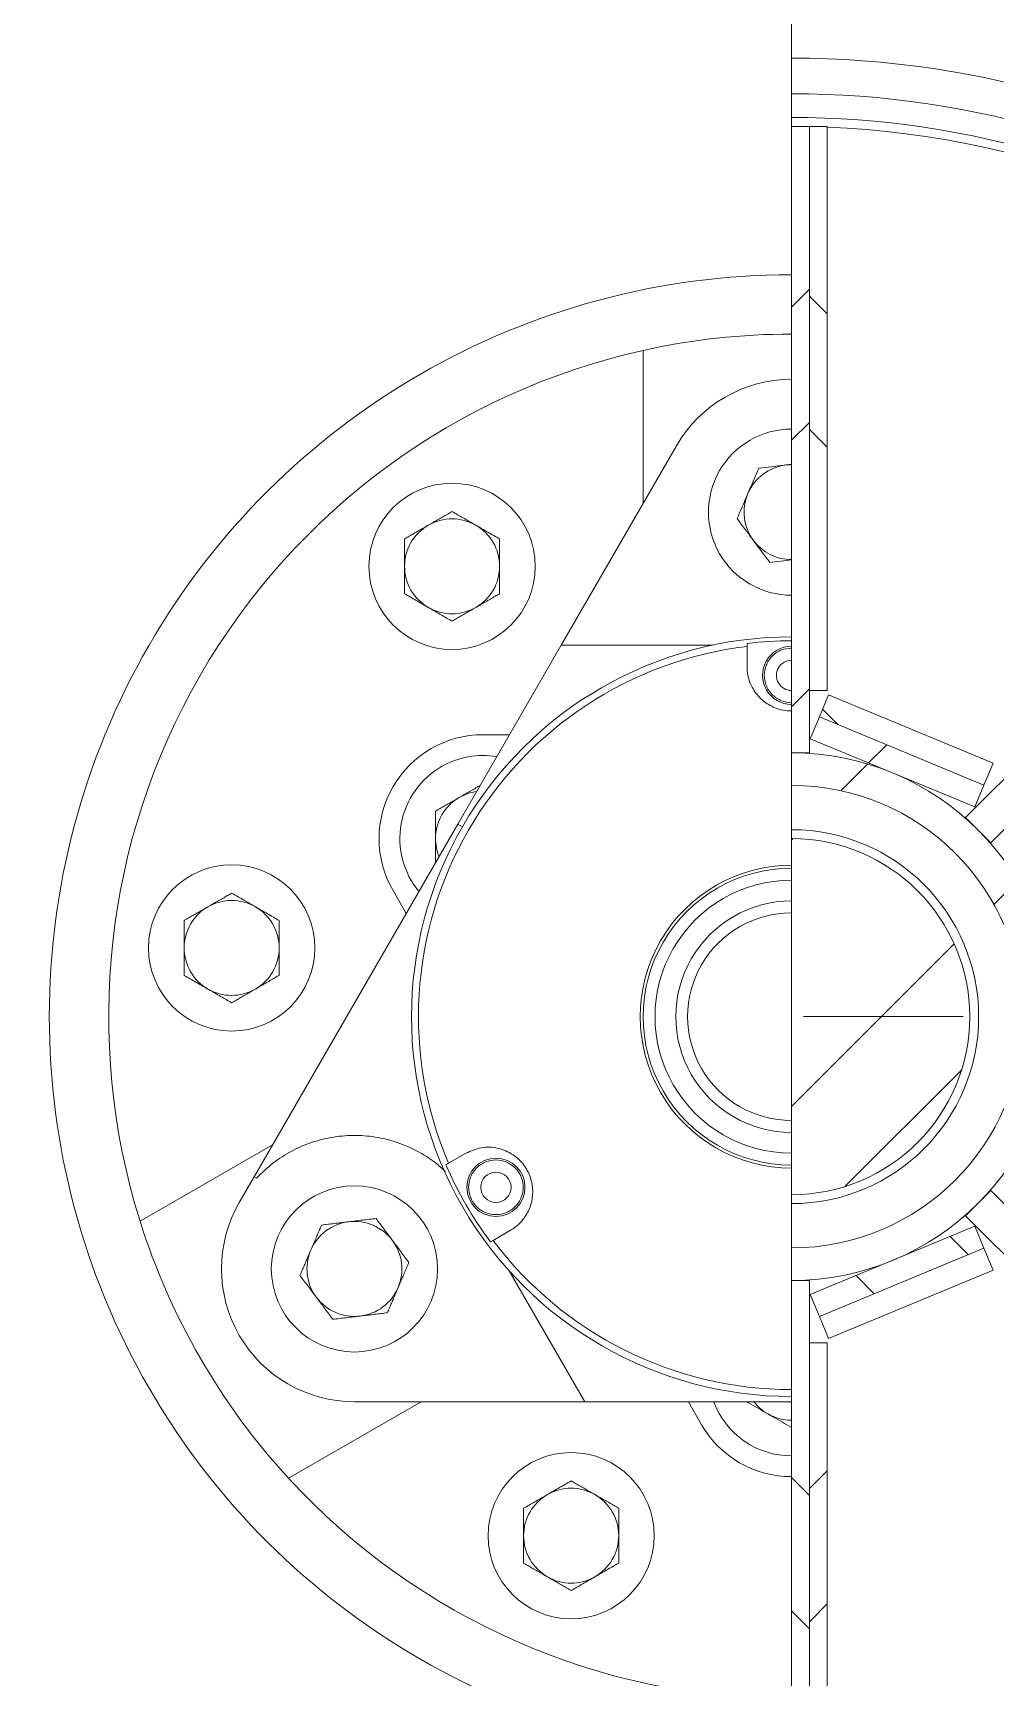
# Model space of a CAD drawing. Header units: millimetres. Extents: x -9396 to 24219, y -4763 to 12641.
# Drawn here: x 91.8 to 253.8, y -145.1 to 131.8 of the extents above; entities that cross this region are included whole.
import ezdxf

# ---------------------------------------------------------------- set-up
doc = ezdxf.new("R2010")
doc.units = ezdxf.units.MM
doc.header["$LTSCALE"] = 1000
doc.header["$MEASUREMENT"] = 0
doc.linetypes.add('SLD-Center', pattern=[19.05, 15.24, -1.27, 1.27, -1.27])
doc.linetypes.add('SLD-Solid', pattern=[0])
pattern_1 = [(45, (-327.9870839296008, -1067.933942505969), (-33.66951135545394, 33.66951135545395), []), (45, (-305.5407333304948, -1067.933942505969), (-33.66951135545394, 33.66951135545395), [])]
pattern_2 = [(135.0000000000002, (-327.9870839296008, -1067.933942505969), (-33.66951135545383, -33.66951135545406), []), (135.0000000000002, (-327.9870839296009, -1045.487591906863), (-33.66951135545383, -33.66951135545406), [])]

msp = doc.modelspace()

# ---------------------------------------------------------------- hatches: boundary and pattern name
at = {"linetype": 'SLD-Solid', "lineweight": 0}
h = msp.add_hatch(dxfattribs=at)
h.set_pattern_fill('ANSI32', scale=4.999042477412902, style=0)
h.set_pattern_definition(pattern_1)
h.paths.add_polyline_path([(219.5648257989762, 10.57115138645941), (222.564251285424, 10.57115138645941), (222.564251285424, 116.1009380846458), (219.5648257989762, 116.1009380846458)], flags=0)
h = msp.add_hatch(dxfattribs=at)
h.set_pattern_fill('ANSI32', scale=4.999042477412902, angle=90.0000000000002, style=0)
h.set_pattern_definition(pattern_2)
h.paths.add_polyline_path([(222.564251285424, 21.06914058902635), (225.5636767718719, 21.06914058902635), (225.5636767718721, 116.1009380846458), (222.564251285424, 116.1009380846458)], flags=0)
h = msp.add_hatch(dxfattribs=at)
h.set_pattern_fill('ANSI32', scale=4.999042477412902, angle=90.0000000000002, style=0)
h.set_pattern_definition(pattern_2)
h.paths.add_polyline_path([(248.8687889629401, -0.3245448715183556), (253.110617165202, -4.566373073780142), (327.7314449566596, 70.05445471767734), (323.4896167543976, 74.29628291993936)], flags=0)
h = msp.add_hatch(dxfattribs=at)
h.set_pattern_fill('ANSI32', scale=4.999042477412902, angle=90.0000000000002, style=0)
h.set_pattern_definition(pattern_2)
h.paths.add_polyline_path([(251.9578264905613, 5.143902792854533), (253.4882670775976, 8.838713214483505), (225.7771889153798, 20.31701761725503), (224.2467483283436, 16.62220719562606)], flags=0)
h = msp.add_hatch(dxfattribs=at)
h.set_pattern_fill('ANSI32', scale=4.999042477412902, style=0)
h.set_pattern_definition(pattern_1)
h.paths.add_polyline_path([(222.7163077413074, 12.92739677399709), (250.4273859035251, 1.449092371225561), (251.9578264905613, 5.143902792854533), (224.2467483283436, 16.62220719562606)], flags=0)
h = msp.add_hatch(dxfattribs=at)
h.set_pattern_fill('ANSI32', scale=4.999042477412902, style=0)
h.set_pattern_definition(pattern_1)
edge = h.paths.add_edge_path(flags=0)
edge.add_arc((219.5648257989762, -33.87033623774141), 44.44148762420071, 270.0000000000008, 450.0000000000008)
edge.add_line((219.5648257989762, 10.57115138645941), (219.5648257989762, 5.082202746259973))
edge.add_arc((219.5648257989762, -33.87033623774141), 38.95253898400134, -90.0000000000008, 89.9999999999992, ccw=False)
edge.add_line((219.5648257989762, -72.82287522174272), (219.5648257989762, -78.31182386194216))
h = msp.add_hatch(dxfattribs=at)
h.set_pattern_fill('ANSI32', scale=4.999042477412902, style=0)
h.set_pattern_definition(pattern_1)
edge = h.paths.add_edge_path(flags=0)
edge.add_arc((219.5648257989762, -33.87033623774141), 29.99425486447741, 270.0000000000008, 450.0000000000008)
edge.add_line((219.5648257989762, -3.876081373264014), (219.5648257989762, -63.86459110221898))
h = msp.add_hatch(dxfattribs=at)
h.set_pattern_fill('ANSI32', scale=4.999042477412902, angle=90.0000000000002, style=0)
h.set_pattern_definition(pattern_2)
h.paths.add_polyline_path([(253.1106171652082, -63.17429940170518), (248.8687889629463, -67.4161276039672), (323.4896167544039, -142.0369553954245), (327.7314449566659, -137.7951271931627)], flags=0)
h = msp.add_hatch(dxfattribs=at)
h.set_pattern_fill('ANSI32', scale=4.999042477412902, angle=90.0000000000002, style=0)
h.set_pattern_definition(pattern_2)
h.paths.add_polyline_path([(222.716307741307, -80.6680692494798), (224.2467483283432, -84.36287967110889), (251.9578264905609, -72.88457526833747), (250.4273859035249, -69.18976484670839)], flags=0)
h = msp.add_hatch(dxfattribs=at)
h.set_pattern_fill('ANSI32', scale=4.999042477412902, style=0)
h.set_pattern_definition(pattern_1)
h.paths.add_polyline_path([(251.9578264905609, -72.88457526833747), (224.2467483283432, -84.36287967110889), (225.7771889153794, -88.05769009273797), (253.4882670775971, -76.57938568996644)], flags=0)
h = msp.add_hatch(dxfattribs=at)
h.set_pattern_fill('ANSI32', scale=4.999042477412902, angle=90.0000000000002, style=0)
h.set_pattern_definition(pattern_2)
h.paths.add_polyline_path([(222.5642512854329, -78.3118238619511), (219.5648257989762, -78.3118238619511), (219.5648257989762, -183.8416105601374), (222.5642512854329, -183.8416105601374)], flags=0)
h = msp.add_hatch(dxfattribs=at)
h.set_pattern_fill('ANSI32', scale=4.999042477412902, style=0)
h.set_pattern_definition(pattern_1)
h.paths.add_polyline_path([(222.564251285424, -88.80981306450917), (222.564251285424, -183.8416105601285), (225.5636767718725, -183.8416105601285), (225.5636767718718, -88.80981306450917)], flags=0)

# ---------------------------------------------------------------- linework, layer by layer
at = {"color": 7, "linetype": 'SLD-Solid', "lineweight": 0}
msp.add_line((219.5648257989762, 245.0762340018928), (219.5648257989762, -312.8169064773872), dxfattribs=at)
at = {"color": 7, "linetype": 'SLD-Solid', "lineweight": 15}
for p, q in [((219.5648257989764, 143.5956717104168), (219.5648257989762, 91.10572569758119)), ((222.564251285424, 116.1009380846458), (219.5648257989762, 116.1009380846458)), ((222.564251285424, 116.1009380846458), (222.564251285424, 21.06914058902635)), ((225.5636767718721, 116.1009380846458), (222.564251285424, 116.1009380846458)), ((222.564251285424, 10.57115138645941), (222.564251285424, 116.1009380846458)), ((225.5636767718719, 21.06914058902635), (225.5636767718721, 116.1009380846458)), ((219.5648257989762, 91.10572569758119), (219.5648257989762, 81.1076407427554)), ((219.5648257989762, 81.1076407427554), (219.5648257989762, 73.49693950559117)), ((194.5696134119117, 78.35788903671073), (194.5696134119117, 52.58751533253371)), ((219.5648257989762, 73.49693950559117), (219.5648257989762, 65.1107048150343)), ((323.4896167543976, 74.29628291993936), (248.8687889629401, -0.3245448715183556)), ((253.110617165202, -4.566373073780142), (327.7314449566596, 70.05445471767734)), ((219.5648257989762, 59.16870957879428), (219.5648257989762, 65.1107048150343)), ((200.1800997307517, 62.30516269193458), (180.7890895525142, 28.7189478531418)), ((219.5648257989764, 59.16870957879428), (218.6161894328864, 59.05539940217955)), ((219.5648257989764, 59.16870957879428), (219.5648257989764, 59.11185384213854)), ((219.5648257989764, 43.11491791441722), (219.5648257989764, 59.11185384213854)), ((215.9281385191341, 42.62367689305097), (219.5648257989764, 43.05806217776171)), ((219.5648257989764, 43.11491791441722), (219.5648257989764, 43.05806217776171)), ((219.5648257989762, 37.11606694152192), (219.5648257989762, 43.05806217776171)), ((219.5648257989762, 37.11606694152192), (219.5648257989762, 30.11740747314388)), ((180.7890895525142, 28.71894785314203), (163.3810686004365, -1.432628895079915)), ((206.2602077210067, 28.7189478531418), (180.7890895525141, 28.7189478531418)), ((212.066262082857, 29.00003969074737), (212.066262082857, 28.49917325792535)), ((212.066262082857, 25.11836499572701), (212.066262082857, 28.49917325792535)), ((219.5648257989762, 30.11740747314366), (219.5648257989762, 29.44563826470289)), ((219.5648257989762, 29.44563826470289), (219.5648257989762, 28.51771388037173)), ((219.5648257989762, 28.51771388037173), (219.5648257989762, 28.21777133172691)), ((219.5648257989762, 26.16816391598763), (219.5648257989762, 28.2177713317119)), ((219.5648257989762, 23.61865225250699), (219.5648257989762, 26.16816391598763)), ((219.5648257989762, 21.06914058912253), (219.5648257989762, 23.61865225250699)), ((219.5648257989762, 19.01953317328707), (219.5648257989762, 21.06914058902635)), ((222.564251285424, 21.06914058902635), (225.5636767718719, 21.06914058902635)), ((225.7771889153798, 20.31701761725503), (224.2467483283436, 16.62220719562606)), ((253.4882670775976, 8.838713214483505), (225.7771889153798, 20.31701761725503)), ((219.5648257989762, 19.01953317328707), (219.5648257989762, 18.71959062464225)), ((219.5648257989762, 18.71959062464225), (219.5648257989762, 17.61980127961147)), ((219.5648257989762, 17.61980127961147), (219.5648257989762, -8.375219602935204)), ((224.2467483283436, 16.62220719562606), (222.7163077413074, 12.92739677399709)), ((224.2467483283436, 16.62220719562606), (251.9578264905613, 5.143902792854533)), ((167.6132524385314, 13.62056729768119), (172.0720354744914, 13.62056729768119)), ((222.7163077413074, 12.92739677399709), (250.4273859035251, 1.449092371225561)), ((219.5648257989762, 10.57115138645941), (222.564251285424, 10.57115138645941)), ((251.9578264905613, 5.143902792854533), (253.4882670775976, 8.838713214483505)), ((250.4273859035251, 1.449092371225561), (251.9578264905613, 5.143902792854533)), ((163.3810686004365, -1.432628895079915), (129.0815587088278, -60.84112270205753)), ((164.1498142145018, -1.876464382298764), (163.3810686004365, -1.432628895079915)), ((248.8687889629401, -0.3245448715183556), (253.110617165202, -4.566373073780142)), ((219.5648257989762, -8.375219602935658), (219.5648257989762, -8.8751238506768)), ((219.5648257989762, -8.8751238506768), (219.5648257989762, -10.87474084164182)), ((219.5648257989762, -14.37407057583096), (219.5648257989762, -10.87474084164182)), ((154.6901017263817, -16.48582508784102), (152.4607102084017, -12.62440570873673)), ((219.5648257989762, -16.37368756679621), (219.5648257989762, -14.37407057583096)), ((219.5648257989762, -16.37368756679621), (219.5648257989762, -51.3669849086865)), ((219.5648257989762, -53.36660189965187), (219.5648257989762, -51.3669849086865)), ((219.5648257989762, -56.86593163384077), (219.5648257989762, -53.36660189965187)), ((132.1925237889621, -55.45277312269241), (109.8747254961254, -68.33795997478103)), ((161.8019642960945, -58.56114431551907), (164.7298301364791, -56.87074018442183)), ((219.5648257989762, -56.86593163384077), (219.5648257989762, -58.8655486248058)), ((129.081558708828, -60.84112270205742), (126.5820374701215, -65.17042048209453)), ((129.0815587088279, -60.84112270205742), (129.4823659861145, -61.07252889149197)), ((161.8019642960945, -58.56114431551907), (161.368201241369, -58.8115775319302)), ((219.5648257989762, -58.8655486248058), (219.5648257989762, -59.36545287254705)), ((219.5648257989762, -59.36545287254739), (219.5648257989762, -96.68899725924632)), ((253.1106171652082, -63.17429940170518), (248.8687889629463, -67.4161276039672)), ((327.7314449566659, -137.7951271931627), (253.1106171652082, -63.17429940170518)), ((250.4273859035249, -69.18976484670839), (222.716307741307, -80.6680692494798)), ((248.8687889629463, -67.4161276039672), (323.4896167544039, -142.0369553954245)), ((251.9578264905609, -72.88457526833747), (250.4273859035249, -69.18976484670839)), ((168.8667649574872, -71.7994708720413), (169.3005280122139, -71.54903765563029)), ((172.2283938525986, -69.85863352453305), (169.3005280122139, -71.54903765563029)), ((224.2467483283432, -84.36287967110889), (251.9578264905609, -72.88457526833747)), ((253.4882670775971, -76.57938568996644), (251.9578264905609, -72.88457526833747)), ((184.7487838948213, -98.74575092306429), (172.013224810575, -76.68711552635443)), ((225.7771889153794, -88.05769009273797), (253.4882670775971, -76.57938568996644)), ((222.5642512854329, -78.3118238619511), (219.5648257989762, -78.3118238619511)), ((222.5642512854329, -183.8416105601374), (222.5642512854329, -78.3118238619511)), ((222.716307741307, -80.6680692494798), (224.2467483283432, -84.36287967110889)), ((224.2467483283432, -84.36287967110889), (225.7771889153794, -88.05769009273797)), ((225.5636767718718, -88.80981306450917), (222.564251285424, -88.80981306450917)), ((222.564251285424, -88.80981306450917), (222.564251285424, -183.8416105601285)), ((225.5636767718725, -183.8416105601285), (225.5636767718718, -88.80981306450917)), ((219.5648257989762, -96.68899725924632), (219.5648257989762, -97.85807994862648)), ((134.8699378831894, -111.6309377751519), (157.1877361760243, -98.74575092306429)), ((145.9667635383461, -98.74575092306429), (184.7487838948213, -98.74575092306429)), ((184.7487838948213, -98.74575092306429), (219.5648257989762, -98.74575092306429)), ((204.4122835688465, -102.6071703021689), (202.1828920508666, -98.74575092306429)), ((219.5648257989762, -97.85807994862648), (219.5648257989762, -98.74575092306429)), ((219.5648257989762, -101.8573139305569), (219.5648257989762, -98.74575092306429)), ((219.5648257989762, -101.8573139305569), (219.5648257989766, -103.0946812307753)), ((219.5648257989762, -107.8561649034524), (219.5648257989762, -103.094681230775)), ((219.5648257989762, -111.3554946376413), (219.5648257989762, -107.8561649034524)), ((219.5648257989762, -148.8483132182382), (219.5648257989762, -111.3554946376414))]:
    msp.add_line(p, q, dxfattribs=at)
at = {"color": 7, "linetype": 'SLD-Center', "lineweight": 0, "ltscale": 2}
msp.add_line((248.4511918725485, -33.87033623773164), (221.5806416817028, -33.87033623773164), dxfattribs=at)
at = {"color": 7, "linetype": 'SLD-Solid', "lineweight": 15}
for centre, radius in [((162.4033473776122, 41.98550769749681), 13.99731893675629), ((125.2909987148704, -22.29496577458258), 13.99731893675629), ((169.77790132855, -62.6148304828655), 4.899061627864664), ((169.77790132855, -62.6148304828655), 2.549511663480535), ((145.9667635383456, -76.36219729575043), 13.99731893675629), ((182.4524771362347, -121.301550636138), 13.99731893675624)]:
    msp.add_circle(centre, radius, dxfattribs=at)
for centre, radius, start, end in [((219.5648257989762, -33.87033623774141), 214.9588265287548, 124.3525197704598, 235.6474802295411), ((219.5648257989762, -33.87033623774141), 161.4690720204367, 56.04422939435266, 90), ((219.5648257989762, -33.87033623774141), 155.4702210475414, 56.16180877700239, 90), ((219.5648257989762, -33.87033623774141), 151.470987065611, 56.24537711609369, 90), ((219.5648257989762, -33.87033623774141), 149.9712743223871, 47.29244277595478, 87.70755722404375), ((219.5648257989762, -33.87033623774141), 124.9760619353226, 90, 270.0000000000008), ((219.5648257989762, -33.87033623774141), 114.9779769804968, 90, 102.5558577985852), ((219.5648257989762, -33.87033623774141), 114.9779769804968, 102.5558577985852, 197.4441422014143), ((219.5648257989762, 51.113385878278), 22.38355362731327, 90, 150.0000000000009), ((219.5648257989762, 51.113385878278), 13.99731893675618, 90, 270.0000000000008), ((219.5648257989762, 51.113385878278), 7.998467963860636, 96.81144182137501, 156.8114418213763), ((219.5648257989762, 51.113385878278), 7.998467963860615, 89.99999999999919, 96.81144182137501), ((219.5648257989762, 51.113385878278), 7.998467963860667, 156.8114418213763, 216.8114418213754), ((162.4033473776123, 41.98550769749681), 7.998467963860992, 60.00000000000188, 120.0000000000009), ((162.4033473776123, 41.98550769749681), 7.998467963860992, 120.0000000000009, 179.9999999999322), ((162.4033473776123, 41.98550769749681), 7.998467963860655, 2.646221494977645e-12, 60.00000000000188), ((219.5648257989762, 51.113385878278), 7.998467963860757, 216.8114418213754, 270.0000000000008), ((162.4033473776123, 41.98550769749681), 7.998467963860828, 179.9999999999322, 239.9999999999981), ((162.4033473776123, 41.98550769749681), 7.998467963860691, 300.0000000000001, 2.646221494977645e-12), ((162.4033473776123, 41.98550769749681), 7.998467963860691, 239.9999999999981, 300.0000000000001), ((219.5648257989762, -33.87033623774141), 63.9877437108852, 90, 270.0000000000008), ((219.5648257989762, -33.87033623774141), 62.81866102150504, 96.8556531682648, 203.1443468317352), ((219.5648257989762, -33.87033623774141), 63.31597450244436, 90, 96.80155024400537), ((219.5648257989762, 23.61865225250699), 4.899061627864735, 90, 270.0000000000008), ((219.5648257989762, 23.61865225250699), 2.549511663480677, 90, 270.0000000000008), ((167.6132524385314, -3.876081373264014), 17.49664867094518, 90, 210.000000000002), ((167.6132524385313, -3.876081373264014), 13.99731893675629, 80.4342029806053, 120), ((219.5648257989762, -33.87033623774141), 44.44148762420078, 270.0000000000008, 90), ((167.6132524385313, -3.876081373264014), 13.99731893675629, 120, 219.565797019396), ((167.6132524385314, -3.876081373264014), 7.998467963860757, 120, 179.9999999999923), ((167.6132524385314, -3.876081373264014), 7.998467963860727, 97.6604061721062, 120), ((219.5648257989762, -33.87033623774141), 38.95253898400134, 270.0000000000008, 90), ((219.5648257989762, -33.87033623774141), 31.49396760770134, 0, 90), ((167.6132524385314, -3.876081373264014), 7.998467963860757, 179.9999999999923, 202.3395938278949), ((219.5648257989762, -33.87033623774141), 29.99425486447755, 270.0000000000008, 90), ((219.5648257989762, -33.87033623774141), 25.49511663480606, 90, 270.0000000000008), ((219.5648257989762, -33.87033623774141), 24.99521238706451, 90, 270.0000000000008), ((219.5648257989762, -33.87033623774141), 22.99559539609946, 90, 270.0000000000008), ((125.2909987148704, -22.29496577458258), 7.998467963860922, 120, 179.9999999999322), ((125.2909987148704, -22.29496577458258), 7.998467963860922, 59.99999999999999, 120), ((125.2909987148704, -22.29496577458258), 7.998467963860691, 2.646221494977645e-12, 59.99999999999999), ((219.5648257989762, -33.87033623774141), 19.49626566191049, 90, 270.0000000000008), ((219.5648257989762, -33.87033623774141), 17.49664867094516, 90, 270.0000000000008), ((125.2909987148704, -22.29496577458258), 7.998467963860686, 179.9999999999322, 239.999999999999), ((125.2909987148704, -22.29496577458258), 7.998467963860691, 300.0000000000001, 2.646221494977645e-12), ((125.2909987148704, -22.29496577458258), 7.998467963860691, 239.999999999999, 300.0000000000001), ((219.5648257989762, -33.87033623774141), 31.49396760770134, 270.0000000000008, 0), ((219.5648257989762, -33.87033623774141), 63.31597450244436, 203.198449755995, 216.8015502440068), ((145.9667635383461, -76.36219729575112), 22.38355362731323, 150.0000000000009, 270.0000000000008), ((219.5648257989761, -33.87033623774141), 114.9779769804966, 197.4441422014143, 222.5558577985859), ((145.9667635383457, -76.36219729575043), 7.99846796386068, 96.81144182137501, 156.8114418213763), ((145.9667635383457, -76.36219729575043), 7.99846796386068, 36.81144182137533, 96.81144182137501), ((145.9667635383457, -76.36219729575043), 7.998467963860625, 336.8114418213739, 36.81144182137533), ((219.5648257989762, -33.87033623774141), 62.81866102150499, 216.8556531682658, 270.0000000000008), ((145.9667635383457, -76.36219729575043), 7.998467963860696, 156.8114418213763, 216.8114418213753), ((145.9667635383457, -76.36219729575043), 7.998467963860625, 276.811441821375, 336.8114418213739), ((145.9667635383457, -76.36219729575043), 7.998467963860696, 216.8114418213753, 276.811441821375), ((219.5648257989767, -93.85884596669632), 13.99731893675608, 200.434202980605, 269.9999999999992), ((219.5648257989767, -93.85884596669632), 7.99846796386064, 217.6604061721046, 239.9999999999991), ((219.5648257989767, -93.85884596669632), 7.99846796386064, 239.9999999999991, 269.9999999999976), ((219.5648257989762, -93.85884596669632), 17.49664867094512, 210.000000000002, 270.0000000000008), ((219.5648257989762, -33.87033623774141), 114.9779769804969, 222.5558577985859, 270.0000000000008), ((182.4524771362347, -121.301550636138), 7.99846796386064, 59.99999999999905, 120.0000000000009), ((182.4524771362347, -121.301550636138), 7.998467963860686, 120.0000000000009, 180.0000000000678), ((182.4524771362347, -121.301550636138), 7.99846796386064, 359.9999999999349, 59.99999999999905), ((182.4524771362347, -121.301550636138), 7.998467963860886, 180.0000000000678, 240.0000000000019), ((182.4524771362347, -121.301550636138), 7.998467963860727, 300.0000000000009, 359.9999999999349), ((182.4524771362347, -121.301550636138), 7.998467963860886, 240.0000000000019, 300.0000000000009), ((219.5648257989762, -33.87033623774141), 149.971274322387, 272.2924427759571, 312.7075572240453)]:
    msp.add_arc(centre, radius, start, end, dxfattribs=at)
for points, knots in [([(214.0308657869539, 58.50770394085475), (213.7355587859515, 57.8183209098454), (213.1395304187212, 56.42691521687493), (212.5233905906639, 54.98856007883228), (212.2125221470329, 54.26284944824101)], [0, 0, 0, 0, 0.4954579634770071, 1, 1, 1, 1]), ([(218.6161894328862, 59.05539940217955), (218.5075090915046, 59.04241804376193), (217.6844376431283, 58.94410600922902), (216.1325711200575, 58.75874281201595), (214.7357009864976, 58.59189320852261), (214.0308657869539, 58.50770394085475)], [0, 0, 0, 0, 0.07008576777472945, 0.5307822340229844, 1, 1, 1, 1]), ([(212.2125221470329, 54.26284944824101), (212.1694241625077, 54.16223883250382), (211.8430291577224, 53.40028203181396), (211.2276251339005, 51.96364460094514), (210.673686062357, 50.67049477774799), (210.3941785071117, 50.01799495562796)], [0, 0, 0, 0, 0.07008576777472882, 0.5307822340229844, 0.9999999999999999, 0.9999999999999999, 0.9999999999999999, 0.9999999999999999]), ([(162.4033473776117, 51.22134296157651), (162.1576911133551, 51.0795132512801), (161.6495818906199, 50.78615625475595), (160.8674517438289, 50.33459320396446), (160.0568523086444, 49.86659340185633), (159.2344420935758, 49.39177464280215), (158.6812937325053, 49.07241428763564), (158.4041133956816, 48.91238414555619)], [0, 0, 0, 0, 0.188341689116362, 0.3895612007094759, 0.591339493189168, 0.7952219243583436, 1, 1, 1, 1]), ([(166.4025813595424, 48.91238414555619), (166.3077832722997, 48.96711584674426), (165.9020615577396, 49.20135938786234), (165.1842841781132, 49.61576835120832), (164.2519809493375, 50.154033871308), (163.3224751188275, 50.69068431276651), (162.7100627348437, 51.04426076751406), (162.4033473776117, 51.22134296157651)], [0, 0, 0, 0, 0.07005135893331754, 0.2998093978510383, 0.530829090165659, 0.7650244721103622, 1, 1, 1, 1]), ([(210.3941785071117, 50.01799495562796), (211.1114196331986, 49.05963801009034), (212.024378632208, 47.83976847686267), (212.9604795363115, 46.58897739623171), (213.1611585131228, 46.32083592433969)], [0, 0, 0, 0, 0.7856224944001619, 1, 1, 1, 1]), ([(158.4041133956816, 48.91238414555619), (158.1143269801308, 48.74507588053075), (157.560634509515, 48.42540138357299), (156.7461160807995, 47.95513894949408), (155.9605744851686, 47.50160629779703), (155.1786317159131, 47.0501514294765), (154.6629864558479, 46.75244349977129), (154.4048794137515, 46.603425329537)], [0, 0, 0, 0, 0.214086063134248, 0.4090524429718249, 0.6047211526830045, 0.8021425542216535, 1, 1, 1, 1]), ([(170.4018153414732, 46.60342532953678), (170.0789981246827, 46.78980393654979), (169.432286185655, 47.16318324863573), (168.4397526765381, 47.73622273730393), (167.4283356873724, 48.3201646082623), (166.7452279885933, 48.71455702203684), (166.4025813595424, 48.91238414555619)], [0, 0, 0, 0, 0.247268613751227, 0.4953625653848702, 0.7468740051197746, 1, 1, 1, 1]), ([(154.4048794137515, 46.603425329537), (154.4048794137512, 46.23066811551075), (154.4048794137505, 45.48390949133841), (154.4048794137508, 44.33783051400201), (154.4048794137504, 43.1699467720864), (154.4048794137511, 42.38116194453551), (154.4048794137514, 41.98550769749681)], [0, 0, 0, 0, 0.2472686137512682, 0.4953625653848966, 0.7468740051197859, 1, 1, 1, 1]), ([(170.4018153414726, 41.98550769749681), (170.4018153414727, 42.09497109987342), (170.4018153414729, 42.56345818210843), (170.4018153414726, 43.39227610879925), (170.4018153414727, 44.4688071489993), (170.4018153414726, 45.54210803191563), (170.401815341473, 46.24926094141165), (170.4018153414732, 46.60342532953678)], [0, 0, 0, 0, 0.07005135893327784, 0.2998093978510306, 0.530829090165679, 0.7650244721103789, 1, 1, 1, 1]), ([(213.1611585131228, 46.32083592433969), (213.9210705313756, 45.30546336105249), (214.8577261395523, 44.05393110080695), (215.7582187572112, 42.85071878747112), (215.9281385191341, 42.62367689305097)], [0, 0, 0, 0, 0.8113035480905016, 1, 1, 1, 1]), ([(154.4048794137514, 41.98550769749681), (154.4048794137514, 41.87604429512066), (154.4048794137515, 41.40755721288565), (154.4048794137504, 40.57873928619438), (154.4048794137507, 39.50220824599455), (154.4048794137505, 38.42890736307868), (154.4048794137507, 37.72175445358243), (154.4048794137508, 37.36759006545731)], [0, 0, 0, 0, 0.07005135893329091, 0.299809397851082, 0.5308290901657529, 0.765024472110444, 1, 1, 1, 1]), ([(170.4018153414729, 37.36759006545708), (170.4018153414727, 37.74034727948356), (170.4018153414726, 38.4871059036559), (170.4018153414727, 39.63318488099208), (170.4018153414726, 40.80106862290791), (170.4018153414726, 41.58985345045835), (170.4018153414726, 41.98550769749681)], [0, 0, 0, 0, 0.2472686137512727, 0.4953625653849208, 0.7468740051198345, 1, 1, 1, 1]), ([(154.4048794137508, 37.36759006545731), (154.7276966305415, 37.18121145844452), (155.3744085695695, 36.80783214635858), (156.3669420786863, 36.23479265769015), (157.378359067852, 35.65085078673224), (158.0614667666308, 35.25645837295724), (158.4041133956816, 35.05863124943767)], [0, 0, 0, 0, 0.2472686137512595, 0.4953625653848799, 0.7468740051197942, 1, 1, 1, 1]), ([(166.4025813595424, 35.05863124943721), (166.6745017676342, 35.2156245702472), (167.219547710209, 35.53030699191345), (168.0372405484896, 36.00240217220926), (168.8532262295556, 36.47351172482763), (169.6433610816481, 36.92969629437903), (170.1561584337862, 37.22575998367597), (170.4018153414729, 37.36759006545708)], [0, 0, 0, 0, 0.2008934042288727, 0.4026771496606755, 0.6068458087700379, 0.8116584602885732, 1, 1, 1, 1]), ([(158.4041133956816, 35.05863124943767), (158.4989114829244, 35.00389954824959), (158.9046331974847, 34.76965600713197), (159.6224105771111, 34.35524704378622), (160.5547138058866, 33.81698152368631), (161.4842196363962, 33.28033108222826), (162.0966320203801, 32.92675462748025), (162.4033473776123, 32.74967243341757)], [0, 0, 0, 0, 0.07005135893330276, 0.2998093978510762, 0.5308290901657404, 0.7650244721104404, 1, 1, 1, 1]), ([(162.4033473776123, 32.74967243341757), (162.6580854692338, 32.89674553918803), (163.1680542850667, 33.1911761722879), (163.9460565930125, 33.64035601421028), (164.7349041050607, 34.09579733764099), (165.5552364546807, 34.56941644051881), (166.1127952810157, 34.89132317899248), (166.4025813595425, 35.05863124943721)], [0, 0, 0, 0, 0.1952833968419626, 0.3909444481011889, 0.5880904791845726, 0.7859138101542358, 1, 1, 1, 1]), ([(219.5648257989762, 19.01953317328707), (218.98631495129, 19.08096816012608), (218.0963815758316, 19.17547467703503), (217.0253201069062, 19.74897377736829), (216.2895304060809, 20.34254421687388), (215.6921379931382, 21.07935402653538), (215.1365895005886, 22.15010291486828), (214.8546225137692, 23.61865225250699), (215.1365895005886, 25.08720159014592), (215.6921379931382, 26.15795047847882), (216.2895304060809, 26.89476028814033), (217.0253201069062, 27.48833072764592), (218.0963815758316, 28.06182982797895), (218.98631495129, 28.1563363448879), (219.5648257989762, 28.21777133172691)], [0, 0, 0, 0, 0.1197284221972955, 0.1841803301190849, 0.2499999999999998, 0.315819669880915, 0.3802715778027049, 0.4999999999999998, 0.6197284221972952, 0.6841803301190849, 0.7500000000000001, 0.8158196698809148, 0.8802715778027043, 1, 1, 1, 1]), ([(219.5648257989762, 17.61980127961147), (219.069381537105, 17.64908699961052), (217.8084707163139, 17.72361946286242), (215.874060018862, 18.4633174927053), (214.016426510486, 19.891470852353), (212.6492512933689, 21.89586025360131), (212.1123710497271, 23.74267791002967), (212.0753564324792, 24.84702993495011), (212.0662620828568, 25.11836499572701)], [0, 0, 0, 0, 0.1197764759838745, 0.3048323823023474, 0.4959183907344759, 0.7014542807225053, 0.9266484607653478, 1, 1, 1, 1]), ([(163.6140184566011, 3.05079507479536), (163.3242320410501, 2.883486809769465), (162.7705395704346, 2.563812312811251), (161.9560211417187, 2.093549878732119), (161.170479546088, 1.640017227035287), (160.3885367768324, 1.188562358714762), (159.8728915167671, 0.890854429009778), (159.6147844746707, 0.7418362587754928)], [0, 0, 0, 0, 0.2140860631343083, 0.4090524429718674, 0.6047211526830186, 0.8021425542216528, 1, 1, 1, 1]), ([(167.1473527262021, 5.090766566486536), (167.0565528163929, 5.038343214115685), (166.7030319486237, 4.834237845944926), (166.0771075284811, 4.472860213483273), (165.2668246866166, 4.005043196613087), (164.4443301659322, 3.530175763688703), (163.8911931223023, 3.210821942650227), (163.6140184566011, 3.05079507479536)], [0, 0, 0, 0, 0.07891963586047832, 0.3072661438983118, 0.5362467637238271, 0.767615187387847, 1, 1, 1, 1]), ([(159.6147844746707, 0.7418362587754928), (159.6147844746707, 0.4625380049935757), (159.6147844746707, -0.05045546583414762), (159.6147844746707, -0.7837676508399909), (159.6147844746707, -1.646558868373631), (159.6147844746707, -2.669729592139447), (159.6147844746707, -3.481042103298932), (159.6147844746707, -3.876081373264014)], [0, 0, 0, 0, 0.1854713535891234, 0.3406594639546239, 0.480932147450115, 0.7472586916718235, 1, 1, 1, 1]), ([(159.6147844746707, -3.876081373264014), (159.6147844746707, -3.985549927067268), (159.6147844746707, -4.454059056642109), (159.6147844746707, -5.282414814122376), (159.6147844746706, -6.542503136602363), (159.6147844746707, -7.424198759654928), (159.6147844746707, -7.956024356646594)], [0, 0, 0, 0, 0.07942382153052549, 0.3399221438483299, 0.6018509214171833, 1, 1, 1, 1]), ([(125.2909987148699, -13.05913051050288), (125.0453424506133, -13.20096022079952), (124.5372332278779, -13.49431721732321), (123.7551030810869, -13.94588026811471), (122.9445036459026, -14.41388007022329), (122.1220934308338, -14.88869882927725), (121.5689450697635, -15.20805918444353), (121.2917647329398, -15.36808932652298)], [0, 0, 0, 0, 0.1883416891163624, 0.3895612007094773, 0.5913394931891679, 0.7952219243583426, 1, 1, 1, 1]), ([(129.2902326968006, -15.3680893265232), (129.1954346095577, -15.3133576253349), (128.7897128949976, -15.07911408421728), (128.0719355153713, -14.66470512087085), (127.1396322865957, -14.12643960077139), (126.2101264560857, -13.58978915931266), (125.5977140721019, -13.23621270456511), (125.2909987148699, -13.05913051050288)], [0, 0, 0, 0, 0.07005135893331714, 0.2998093978510385, 0.5308290901656587, 0.765024472110361, 1, 1, 1, 1]), ([(121.2917647329398, -15.36808932652298), (121.0019783173888, -15.53539759154864), (120.4482858467731, -15.85507208850618), (119.6337674180576, -16.32533452258508), (118.8482258224269, -16.7788671742826), (118.0662830531712, -17.23032204260244), (117.550637793106, -17.5280299723081), (117.2925307510098, -17.67704814254239)], [0, 0, 0, 0, 0.2140860631342481, 0.4090524429718247, 0.6047211526830046, 0.802142554221653, 0.9999999999999999, 0.9999999999999999, 0.9999999999999999, 0.9999999999999999]), ([(133.2894666787313, -17.67704814254239), (132.9666494619408, -17.49066953552938), (132.3199375229131, -17.11729022344343), (131.3274040137962, -16.54425073477501), (130.3159870246305, -15.96030886381709), (129.6328793258515, -15.5659164500421), (129.2902326968006, -15.3680893265232)], [0, 0, 0, 0, 0.2472686137512254, 0.4953625653848711, 0.7468740051197748, 1, 1, 1, 1]), ([(117.2925307510098, -17.67704814254239), (117.2925307510094, -18.04980535656887), (117.2925307510087, -18.79656398074076), (117.292530751009, -19.94264295807716), (117.2925307510087, -21.11052669999276), (117.2925307510093, -21.89931152754366), (117.2925307510097, -22.29496577458235)], [0, 0, 0, 0, 0.2472686137512671, 0.4953625653848953, 0.7468740051197852, 1, 1, 1, 1]), ([(133.2894666787308, -22.29496577458235), (133.2894666787309, -22.18550237220575), (133.2894666787311, -21.71701528997119), (133.2894666787308, -20.88819736327991), (133.2894666787309, -19.81166632308009), (133.2894666787309, -18.73836544016353), (133.2894666787312, -18.03121253066752), (133.2894666787313, -17.67704814254239)], [0, 0, 0, 0, 0.07005135893327902, 0.2998093978510305, 0.5308290901656803, 0.7650244721103796, 1, 1, 1, 1]), ([(117.2925307510097, -22.29496577458235), (117.2925307510097, -22.40442917695896), (117.2925307510098, -22.87291625919374), (117.2925307510084, -23.70173418588479), (117.2925307510088, -24.77826522608461), (117.2925307510088, -25.85156610900049), (117.2925307510088, -26.55871901849696), (117.2925307510089, -26.91288340662186)], [0, 0, 0, 0, 0.07005135893329296, 0.2998093978510825, 0.5308290901657512, 0.7650244721104434, 1, 1, 1, 1]), ([(133.2894666787311, -26.91288340662209), (133.289466678731, -26.54012619259584), (133.2894666787308, -25.79336756842326), (133.2894666787309, -24.64728859108709), (133.2894666787309, -23.47940484917149), (133.2894666787308, -22.69062002162104), (133.2894666787308, -22.29496577458235)], [0, 0, 0, 0, 0.2472686137512742, 0.4953625653849221, 0.7468740051198337, 1, 1, 1, 1]), ([(117.2925307510089, -26.91288340662186), (117.6153479677996, -27.0992620136351), (118.2620599068277, -27.47264132572059), (119.2545934159445, -28.04568081438879), (120.2660104051103, -28.62962268534693), (120.949118103889, -29.02401509912238), (121.2917647329398, -29.22184222264195)], [0, 0, 0, 0, 0.2472686137512585, 0.4953625653848791, 0.7468740051197955, 1, 1, 1, 1]), ([(129.2902326968006, -29.22184222264195), (129.5621531048924, -29.06484890183197), (130.1071990474672, -28.75016648016572), (130.9248918857477, -28.27807129986991), (131.7408775668137, -27.80696174725199), (132.5310124189062, -27.35077717769991), (133.0438097710444, -27.05471348840319), (133.2894666787311, -26.91288340662209)], [0, 0, 0, 0, 0.2008934042288728, 0.4026771496606761, 0.6068458087700389, 0.8116584602885734, 1, 1, 1, 1]), ([(121.2917647329398, -29.22184222264195), (121.3865628201826, -29.2765739238298), (121.7922845347429, -29.51081746494719), (122.5100619143693, -29.92522642829294), (123.4423651431447, -30.46349194839286), (124.3718709736544, -31.00014238985136), (124.9842833576383, -31.35371884459914), (125.2909987148703, -31.53080103866159)], [0, 0, 0, 0, 0.07005135893330225, 0.2998093978510769, 0.5308290901657418, 0.7650244721104416, 1, 1, 1, 1]), ([(125.2909987148703, -31.53080103866159), (125.5457368064919, -31.38372793289091), (126.0557056223249, -31.0892972997915), (126.8337079302707, -30.64011745786888), (127.6225554423188, -30.18467613443818), (128.4428877919388, -29.71105703156036), (129.0004466182737, -29.38915029308691), (129.2902326968006, -29.22184222264195)], [0, 0, 0, 0, 0.195283396841963, 0.3909444481011877, 0.5880904791845715, 0.7859138101542369, 1, 1, 1, 1]), ([(129.4823659861145, -61.07252889149186), (130.377044302315, -60.19841448451371), (132.1663746566311, -58.45021134464855), (135.3529484749503, -56.42873641491963), (138.8063534115565, -54.94192320126876), (142.462025000801, -54.04614629019511), (146.2121852571044, -53.77963109680252), (149.9675460358003, -54.12915629368206), (153.6253200030416, -55.11096818145938), (156.8666421123665, -56.60788876106369), (159.4292010992968, -58.25153054956252), (160.7293033732011, -59.45267794107895), (161.2662627880525, -59.94876768220547)], [0, 0, 0, 0, 0.105879746497753, 0.2117563831436901, 0.3176343734545117, 0.4235167713881831, 0.5295308604513499, 0.6355499424637638, 0.7427648016743919, 0.8499775750984366, 0.938038756560404, 1, 1, 1, 1]), ([(164.7298301364791, -56.87074018442183), (165.5708165717718, -56.49668054939855), (167.2547088866441, -55.74770753593964), (170.106595261436, -55.87222599244751), (172.6569590329096, -56.94487660929803), (174.5604328673091, -58.74783358110892), (175.6945887076167, -60.91457266212444), (176.0936127178784, -63.22950932017091), (175.7782638757654, -65.55745729117962), (174.7281951272368, -67.74213246809529), (173.3966821562622, -69.13088428486799), (172.458822346336, -69.71509518678806), (172.2283938525986, -69.85863352453305)], [0, 0, 0, 0, 0.1231288500345787, 0.2465387259666083, 0.3614265343675234, 0.4644750635871921, 0.5594096624171726, 0.6520382326887794, 0.7476851329566467, 0.8505648308366357, 0.9632843623564242, 1, 1, 1, 1]), ([(165.17878224933, -62.6148304828655), (165.2402172222122, -62.03631963517932), (165.3347237176509, -61.14638625972088), (165.908222923334, -60.07532479079543), (166.5017930190302, -59.33953508997013), (167.2386041168186, -58.74214267702746), (168.3093469552243, -58.18659418447805), (169.7779387674694, -57.90462719765856), (171.246340515984, -58.18659418447805), (172.3174080349075, -58.74214267702746), (173.0531964473743, -59.33953508997013), (173.6505892049944, -60.07532479079543), (174.2061375881162, -61.14638625972088), (174.4881046389932, -62.6148304828655), (174.2061375881162, -64.08327470601012), (173.6505892049944, -65.15433617493579), (173.0531964473743, -65.8901258757611), (172.3174080349075, -66.48751828870354), (171.246340515984, -67.04306678125317), (169.7779387674694, -67.32503376807267), (168.3093469552243, -67.04306678125317), (167.2386041168186, -66.48751828870354), (166.5017930190302, -65.8901258757611), (165.9082229233338, -65.15433617493579), (165.3347237176509, -64.08327470601012), (165.2402172222122, -63.1933413305519), (165.17878224933, -62.6148304828655)], [0, 0, 0, 0, 0.05986421109864798, 0.0920901650595426, 0.1249999999999998, 0.1579098349404578, 0.1901357889013525, 0.25, 0.3098642110986478, 0.3420901650595422, 0.3749999999999999, 0.4079098349404576, 0.4401357889013522, 0.4999999999999998, 0.5598642110986479, 0.5920901650595423, 0.625, 0.6579098349404574, 0.6901357889013522, 0.7499999999999998, 0.8098642110986477, 0.8420901650595424, 0.8749999999999999, 0.9079098349404575, 0.940135788901352, 1, 1, 1, 1]), ([(140.4328035263234, -68.96787923317379), (140.3211102603782, -69.22862294043159), (140.0900867251303, -69.76793865060142), (139.7344732791825, -70.59810479770613), (139.3659156166676, -71.45848872908527), (138.9919879116367, -72.33140882172574), (138.7404862967389, -72.91852983475144), (138.6144598864022, -73.2127337257873)], [0, 0, 0, 0, 0.1883416886971023, 0.3895612003929313, 0.5913394929759563, 0.7952219242510769, 0.9999999999999999, 0.9999999999999999, 0.9999999999999999, 0.9999999999999999]), ([(145.0181271722556, -68.42018377184877), (144.9094363797221, -68.43316637860801), (144.4442559527085, -68.48873000469985), (143.6212879527898, -68.58702968279806), (142.5523552373252, -68.71470869565042), (141.4866298801881, -68.84200460455338), (140.7844681667124, -68.9258745368162), (140.4328035263234, -68.96787923317379)], [0, 0, 0, 0, 0.07005135893329204, 0.2998093978510835, 0.53082909016573, 0.7650244721104259, 1, 1, 1, 1]), ([(149.6034508181879, -67.87248831052375), (149.2333245829759, -67.91669815802766), (148.4918366981634, -68.00526541750548), (147.3538469257979, -68.14119297278546), (146.1942062902978, -68.2797066223934), (145.410988829634, -68.37325828451355), (145.0181271722556, -68.42018377184877)], [0, 0, 0, 0, 0.2472686137512532, 0.495362565384885, 0.7468740051198202, 1, 1, 1, 1]), ([(152.3704308241989, -71.56964734181201), (152.3048421606713, -71.4820096576999), (152.0241324354429, -71.10693340360888), (151.5275184170666, -70.4433720482267), (150.8824787906739, -69.58148866812428), (150.2393746211976, -68.72219138983792), (149.8156602725065, -68.15603647453429), (149.6034508181879, -67.87248831052375)], [0, 0, 0, 0, 0.07005135893328597, 0.2998093978510595, 0.5308290901657327, 0.7650244721104354, 1, 1, 1, 1]), ([(155.1374108302103, -75.26680637310005), (154.9140608615682, -74.96837257455138), (154.4666154225106, -74.37050885944427), (153.779903820381, -73.45294458496892), (153.0801271632996, -72.51792316016906), (152.6075003170053, -71.88641277360693), (152.3704308241989, -71.56964734181201)], [0, 0, 0, 0, 0.2472686137512762, 0.4953625653849128, 0.7468740051198152, 1, 1, 1, 1]), ([(138.6144598864022, -73.2127337257873), (138.4827018315724, -73.52031792423224), (138.2309528240222, -74.1080164660525), (137.8606133006537, -74.97256008423892), (137.5034487618213, -75.80634719904947), (137.1479205121096, -76.63631445876149), (136.9134705446772, -77.18362904534388), (136.7961162464811, -77.45758821840059)], [0, 0, 0, 0, 0.2140860650088534, 0.4090524443904966, 0.604721153639826, 0.8021425547018455, 1, 1, 1, 1]), ([(136.7961162464811, -77.45758821840059), (137.019466215123, -77.75602201694937), (137.4669116541806, -78.35388573205637), (138.1536232563101, -79.27145000653172), (138.8533999133915, -80.2064714313318), (139.3260267596858, -80.83798181789382), (139.5630962524921, -81.15474724968885)], [0, 0, 0, 0, 0.247268613751256, 0.4953625653849173, 0.7468740051198234, 1, 1, 1, 1]), ([(153.3190671902889, -79.51166086571368), (153.4427020530783, -79.22303995202435), (153.6905197170668, -78.64451898314064), (154.0623025581346, -77.77660599434421), (154.4333092009409, -76.91050501104814), (154.7925621702532, -76.07184253422622), (155.0257172714654, -75.52755076388769), (155.1374108302103, -75.26680637310005)], [0, 0, 0, 0, 0.2008934042288544, 0.4026771496606231, 0.6068458087699647, 0.8116584602884948, 1, 1, 1, 1]), ([(151.5007235503678, -83.75651535832696), (151.6165460780916, -83.48613204553624), (151.8484151202676, -82.94484253140365), (152.2021517495544, -82.11905774184902), (152.5608194001298, -81.28176166949265), (152.9338023556889, -80.41104705878149), (153.1873092898491, -79.81924470374088), (153.3190671902889, -79.51166086571368)], [0, 0, 0, 0, 0.1952833968419989, 0.3909444481012114, 0.5880904791846109, 0.7859138101542268, 1, 1, 1, 1]), ([(139.5630962524921, -81.15474724968885), (139.6286849160198, -81.24238493380074), (139.9093946412484, -81.61746118789188), (140.4060086596247, -82.28102254327405), (141.0510482860173, -83.14290592337647), (141.6941524554936, -84.00220320166306), (142.1178668041848, -84.56835811696646), (142.3300762585034, -84.851906280977)], [0, 0, 0, 0, 0.07005135893329417, 0.2998093978510651, 0.5308290901657471, 0.7650244721104325, 1, 1, 1, 1]), ([(142.3300762585034, -84.851906280977), (142.7002024937154, -84.80769643347321), (143.4416903785278, -84.71912917399527), (144.5796801508932, -84.58320161871518), (145.7393207863934, -84.44468796910735), (146.5225382470572, -84.35113630698709), (146.9153999044354, -84.30421081965198)], [0, 0, 0, 0, 0.2472686137512707, 0.495362565384913, 0.7468740051198394, 1, 1, 1, 1]), ([(146.9153999044354, -84.30421081965198), (147.0240906969691, -84.29122821289286), (147.4892711239826, -84.23566458680102), (148.3122391239013, -84.13736490870292), (149.381171839366, -84.00968589585023), (150.4468971965031, -83.8823899869476), (151.1490589099788, -83.79852005468479), (151.5007235503678, -83.75651535832696)], [0, 0, 0, 0, 0.0700513589333034, 0.2998093978510691, 0.5308290901657345, 0.7650244721104296, 1, 1, 1, 1]), ([(212.0322575474452, -98.74575092306429), (212.1230742577344, -98.79818397519671), (213.271368328765, -99.46115186621512), (214.4657093158983, -100.1507049566407), (215.5655918170462, -100.7857224147556)], [0, 0, 0, 0, 0.07908837342322443, 1, 1, 1, 1]), ([(215.5655918170462, -100.7857224147556), (215.8556416817892, -100.9531827822432), (217.2086281645251, -101.7343298922608), (218.5281666668496, -102.4961658017838), (219.5648257989766, -103.0946812307753)], [0, 0, 0, 0, 0.2143775037251869, 0.9999999999999999, 0.9999999999999999, 0.9999999999999999, 0.9999999999999999]), ([(182.4524771362346, -112.0657153720587), (182.129659919444, -112.252093979072), (181.4829479804157, -112.6254732911583), (180.4904144712991, -113.1985127798264), (179.4789974821335, -113.7824546507842), (178.795889783355, -114.1768470645595), (178.4532431543043, -114.3746741880789)], [0, 0, 0, 0, 0.2472686137512731, 0.4953625653849222, 0.7468740051198338, 1, 1, 1, 1]), ([(186.4517111181651, -114.3746741880788), (186.1797907100733, -114.2176808672687), (185.6347447674987, -113.9029984456024), (184.817051929218, -113.4309032653066), (184.0010662481521, -112.9597937126882), (183.2109313960595, -112.5036091431367), (182.6981340439212, -112.20754545384), (182.4524771362346, -112.0657153720587)], [0, 0, 0, 0, 0.2008934042288722, 0.4026771496606765, 0.6068458087700389, 0.8116584602885731, 1, 1, 1, 1]), ([(178.4532431543043, -114.3746741880789), (178.3584450670615, -114.4294058892671), (177.9527233525012, -114.6636494303843), (177.234945972875, -115.0780583937301), (176.3026427440993, -115.6163239138298), (175.3731369135893, -116.1529743552883), (174.7607245296055, -116.5065508100358), (174.4540091723734, -116.6836330040983)], [0, 0, 0, 0, 0.07005135893327809, 0.2998093978510294, 0.5308290901656794, 0.7650244721103802, 1, 1, 1, 1]), ([(190.4509451000954, -116.6836330040983), (190.1962070084738, -116.5365598983277), (189.6862381926409, -116.2421292652283), (188.9082358846949, -115.7929494233056), (188.1193883726468, -115.3375080998749), (187.2990560230269, -114.8638889969969), (186.7414971966919, -114.5419822585235), (186.4517111181651, -114.3746741880788)], [0, 0, 0, 0, 0.1952833968419615, 0.3909444481011871, 0.5880904791845712, 0.7859138101542349, 1, 1, 1, 1]), ([(174.4540091723734, -116.6836330040983), (174.4540091723734, -117.0563902181245), (174.4540091723733, -117.8031488422961), (174.4540091723734, -118.9492278196328), (174.4540091723731, -120.1171115615485), (174.4540091723737, -120.9058963890994), (174.454009172374, -121.3015506361381)], [0, 0, 0, 0, 0.2472686137512277, 0.4953625653848706, 0.7468740051197751, 1, 1, 1, 1]), ([(190.4509451000953, -121.3015506361382), (190.4509451000953, -121.1920872337618), (190.4509451000953, -120.7236001515269), (190.4509451000954, -119.8947822248356), (190.4509451000954, -118.8182511846358), (190.4509451000954, -117.7449503017198), (190.4509451000954, -117.0377973922234), (190.4509451000954, -116.6836330040983)], [0, 0, 0, 0, 0.07005135893330154, 0.2998093978510767, 0.5308290901657419, 0.7650244721104421, 1, 1, 1, 1]), ([(174.454009172374, -121.3015506361381), (174.454009172374, -121.4110140385145), (174.4540091723737, -121.8795011207495), (174.454009172373, -122.708319047441), (174.4540091723734, -123.7848500876407), (174.4540091723731, -124.8581509705574), (174.4540091723734, -125.5653038800534), (174.4540091723737, -125.9194682681782)], [0, 0, 0, 0, 0.07005135893331897, 0.2998093978510384, 0.5308290901656599, 0.7650244721103637, 1, 1, 1, 1]), ([(190.4509451000956, -125.9194682681781), (190.4509451000955, -125.546711054152), (190.4509451000952, -124.7999524299801), (190.4509451000954, -123.6538734526433), (190.4509451000954, -122.4859897107277), (190.4509451000954, -121.6972048831768), (190.4509451000953, -121.3015506361382)], [0, 0, 0, 0, 0.2472686137512598, 0.4953625653848808, 0.7468740051197953, 1, 1, 1, 1]), ([(174.4540091723737, -125.9194682681782), (174.6996654366301, -126.061297978475), (175.2077746593655, -126.354654974999), (175.9899048061568, -126.8062180257899), (176.8005042413411, -127.2742178278986), (177.6229144564095, -127.7490365869529), (178.1760628174804, -128.0683969421185), (178.4532431543043, -128.2284270841975)], [0, 0, 0, 0, 0.1883416891163638, 0.3895612007094781, 0.5913394931891697, 0.795221924358343, 1, 1, 1, 1]), ([(186.451711118165, -128.2284270841974), (186.5465092054077, -128.1736953830091), (186.952230919968, -127.9394518418917), (187.670008299595, -127.5250428785471), (188.6023115283701, -126.9867773584468), (189.5318173588798, -126.450126916989), (190.1442297428636, -126.0965504622407), (190.4509451000956, -125.9194682681781)], [0, 0, 0, 0, 0.07005135893329308, 0.299809397851083, 0.5308290901657514, 0.7650244721104434, 1, 1, 1, 1]), ([(178.4532431543043, -128.2284270841975), (178.743029569855, -128.3957353492234), (179.2967220404702, -128.715409846182), (180.1112404691858, -129.1856722802609), (180.8967820648169, -129.6392049319578), (181.6787248340721, -130.0906598002787), (182.1943700941378, -130.3883677299833), (182.4524771362342, -130.5373859002173)], [0, 0, 0, 0, 0.2140860631342492, 0.4090524429718239, 0.6047211526830051, 0.8021425542216537, 1, 1, 1, 1]), ([(182.4524771362342, -130.5373859002173), (182.7752943530252, -130.3510072932045), (183.4220062920536, -129.977627981119), (184.41453980117, -129.4045884924503), (185.425956790336, -128.820646621493), (186.1090644891144, -128.4262542077171), (186.451711118165, -128.2284270841974)], [0, 0, 0, 0, 0.2472686137512669, 0.495362565384895, 0.7468740051197847, 1, 1, 1, 1])]:
    msp.add_open_spline(points, degree=3, knots=knots, dxfattribs=at)

doc.saveas('drawing.dxf')
